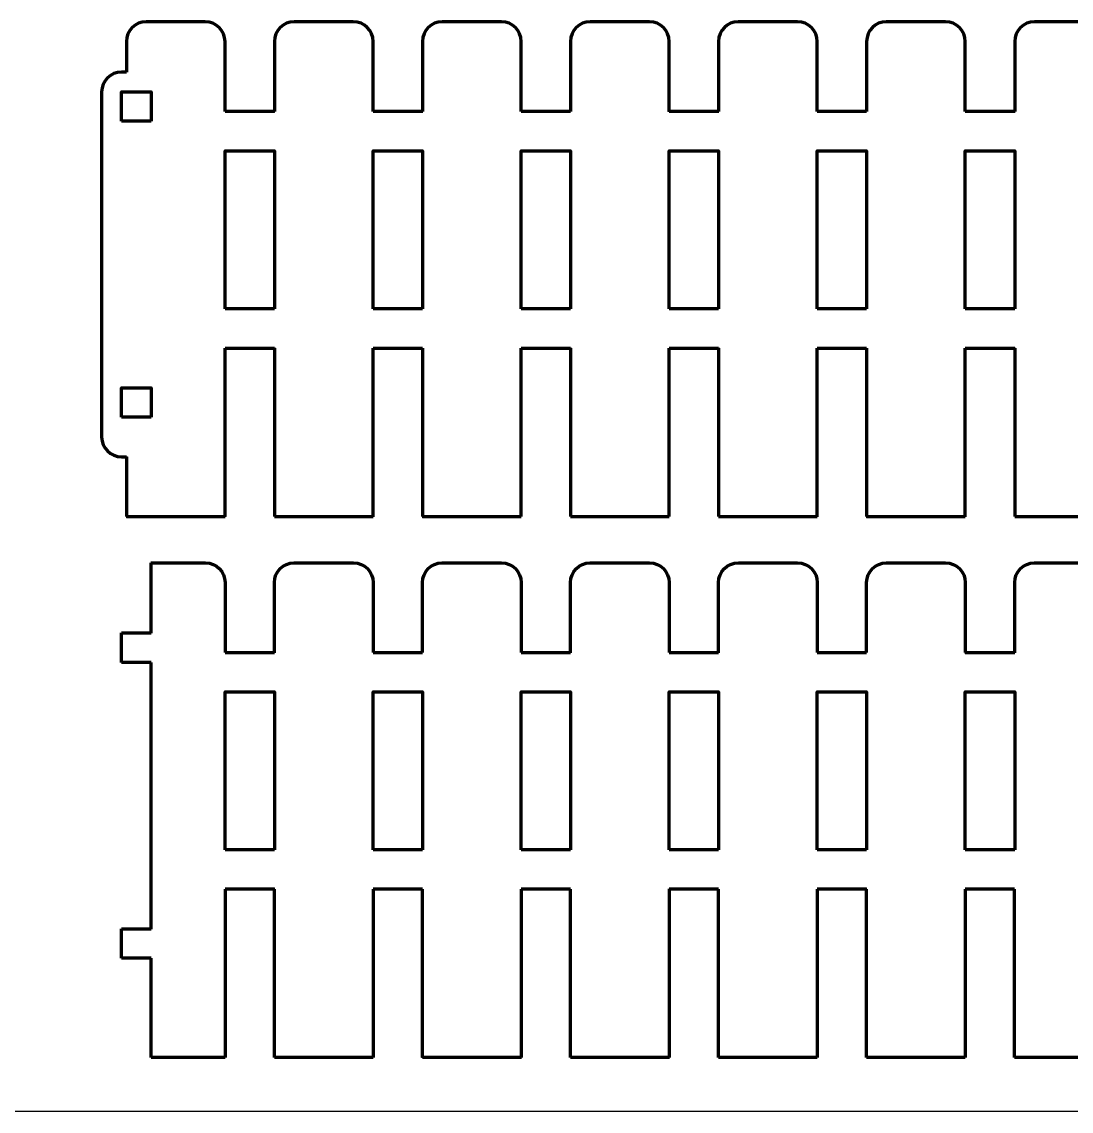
# Model space of a CAD drawing. Header units: centimetres. Extents: x 1569 to 2514, y -799 to -397.
# Drawn here: x 2292.4 to 2391.6, y -797.2 to -694.1 of the extents above; entities that cross this region are included whole.
import ezdxf

# ---------------------------------------------------------------- set-up
doc = ezdxf.new("R2010")
doc.units = ezdxf.units.CM
doc.header["$MEASUREMENT"] = 0
doc.layers.add('layer 1', color=7, linetype='Continuous')

msp = doc.modelspace()

# ---------------------------------------------------------------- linework, layer by layer
msp.add_line((2064.09, -797.2), (2514.09, -797.2))
at = {"layer": 'layer 1', "lineweight": 80}
for points, knots in [([(2309.75, -694.13), (2309.75, -694.13), (2309.75, -694.13), (2304.15, -694.13), (2304.15, -694.13), (2304.15, -694.13), (2303.12, -694.13), (2302.29, -694.97), (2302.29, -696)], [0.54362416, 0.54362416, 0.54362416, 0.54362416, 0.54362417, 0.55033557, 0.55033557, 0.55033557, 0.55033558, 0.55704698, 0.55704698, 0.55704698, 0.55704698]), ([(2311.62, -702.62), (2311.62, -702.62), (2311.62, -702.62), (2311.62, -696), (2311.62, -696), (2311.62, -696), (2311.62, -694.97), (2310.78, -694.13), (2309.75, -694.13)], [0.53020134, 0.53020134, 0.53020134, 0.53020134, 0.53020135, 0.53691275, 0.53691275, 0.53691275, 0.53691276, 0.54362416, 0.54362416, 0.54362416, 0.54362416]), ([(2323.75, -694.13), (2323.75, -694.13), (2323.75, -694.13), (2318.15, -694.13), (2318.15, -694.13), (2318.15, -694.13), (2317.12, -694.13), (2316.29, -694.97), (2316.29, -696)], [0.5033557, 0.5033557, 0.5033557, 0.5033557, 0.50335571, 0.51006711, 0.51006711, 0.51006711, 0.51006712, 0.51677852, 0.51677852, 0.51677852, 0.51677852]), ([(2325.62, -696), (2325.62, -696), (2325.62, -694.97), (2324.78, -694.13), (2323.75, -694.13)], [0.496644295, 0.496644295, 0.496644295, 0.496644295, 0.496644305, 0.503355705, 0.503355705, 0.503355705, 0.503355705]), ([(2337.75, -694.13), (2337.75, -694.13), (2337.75, -694.13), (2332.15, -694.13), (2332.15, -694.13), (2332.15, -694.13), (2331.12, -694.13), (2330.29, -694.97), (2330.29, -696)], [0.46308725, 0.46308725, 0.46308725, 0.46308725, 0.46308726, 0.46979866, 0.46979866, 0.46979866, 0.46979867, 0.47651007, 0.47651007, 0.47651007, 0.47651007]), ([(2339.62, -696), (2339.62, -696), (2339.62, -694.97), (2338.78, -694.13), (2337.75, -694.13)], [0.456375839, 0.456375839, 0.456375839, 0.456375839, 0.456375849, 0.463087248, 0.463087248, 0.463087248, 0.463087248]), ([(2346.15, -694.13), (2346.15, -694.13), (2345.12, -694.13), (2344.29, -694.97), (2344.29, -696)], [0.429530201, 0.429530201, 0.429530201, 0.429530201, 0.429530211, 0.436241611, 0.436241611, 0.436241611, 0.436241611]), ([(2351.75, -694.13), (2351.75, -694.13), (2351.75, -694.13), (2346.15, -694.13), (2346.15, -694.13)], [0.422818792, 0.422818792, 0.422818792, 0.422818792, 0.422818802, 0.429530201, 0.429530201, 0.429530201, 0.429530201]), ([(2353.62, -696), (2353.62, -696), (2353.62, -694.97), (2352.78, -694.13), (2351.75, -694.13)], [0.416107383, 0.416107383, 0.416107383, 0.416107383, 0.416107393, 0.422818792, 0.422818792, 0.422818792, 0.422818792]), ([(2360.15, -694.13), (2360.15, -694.13), (2359.12, -694.13), (2358.29, -694.97), (2358.29, -696)], [0.389261745, 0.389261745, 0.389261745, 0.389261745, 0.389261755, 0.395973154, 0.395973154, 0.395973154, 0.395973154]), ([(2365.75, -694.13), (2365.75, -694.13), (2365.75, -694.13), (2360.15, -694.13), (2360.15, -694.13)], [0.382550336, 0.382550336, 0.382550336, 0.382550336, 0.382550346, 0.389261745, 0.389261745, 0.389261745, 0.389261745]), ([(2367.62, -696), (2367.62, -696), (2367.62, -694.97), (2366.78, -694.13), (2365.75, -694.13)], [0.375838926, 0.375838926, 0.375838926, 0.375838926, 0.375838936, 0.382550336, 0.382550336, 0.382550336, 0.382550336]), ([(2374.15, -694.13), (2374.15, -694.13), (2373.12, -694.13), (2372.29, -694.97), (2372.29, -696)], [0.348993289, 0.348993289, 0.348993289, 0.348993289, 0.348993299, 0.355704698, 0.355704698, 0.355704698, 0.355704698]), ([(2379.75, -694.13), (2379.75, -694.13), (2379.75, -694.13), (2374.15, -694.13), (2374.15, -694.13)], [0.342281879, 0.342281879, 0.342281879, 0.342281879, 0.342281889, 0.348993289, 0.348993289, 0.348993289, 0.348993289]), ([(2381.62, -696), (2381.62, -696), (2381.62, -694.97), (2380.78, -694.13), (2379.75, -694.13)], [0.33557047, 0.33557047, 0.33557047, 0.33557047, 0.33557048, 0.342281879, 0.342281879, 0.342281879, 0.342281879]), ([(2388.15, -694.13), (2388.15, -694.13), (2387.12, -694.13), (2386.29, -694.97), (2386.29, -696)], [0.308724832, 0.308724832, 0.308724832, 0.308724832, 0.308724842, 0.315436242, 0.315436242, 0.315436242, 0.315436242]), ([(2393.75, -694.13), (2393.75, -694.13), (2393.75, -694.13), (2388.15, -694.13), (2388.15, -694.13)], [0.302013423, 0.302013423, 0.302013423, 0.302013423, 0.302013433, 0.308724832, 0.308724832, 0.308724832, 0.308724832]), ([(2302.29, -696), (2302.29, -696), (2302.29, -696), (2302.29, -698.89), (2302.29, -698.89)], [0.55704698, 0.55704698, 0.55704698, 0.55704698, 0.55704699, 0.563758389, 0.563758389, 0.563758389, 0.563758389]), ([(2316.29, -696), (2316.29, -696), (2316.29, -696), (2316.29, -702.62), (2316.29, -702.62)], [0.516778523, 0.516778523, 0.516778523, 0.516778523, 0.516778533, 0.523489933, 0.523489933, 0.523489933, 0.523489933]), ([(2325.62, -702.62), (2325.62, -702.62), (2325.62, -702.62), (2325.62, -696), (2325.62, -696)], [0.489932886, 0.489932886, 0.489932886, 0.489932886, 0.489932896, 0.496644295, 0.496644295, 0.496644295, 0.496644295]), ([(2330.29, -696), (2330.29, -696), (2330.29, -696), (2330.29, -702.62), (2330.29, -702.62)], [0.476510067, 0.476510067, 0.476510067, 0.476510067, 0.476510077, 0.483221477, 0.483221477, 0.483221477, 0.483221477]), ([(2339.62, -702.62), (2339.62, -702.62), (2339.62, -702.62), (2339.62, -696), (2339.62, -696)], [0.44966443, 0.44966443, 0.44966443, 0.44966443, 0.44966444, 0.456375839, 0.456375839, 0.456375839, 0.456375839]), ([(2344.29, -696), (2344.29, -696), (2344.29, -696), (2344.29, -702.62), (2344.29, -702.62)], [0.436241611, 0.436241611, 0.436241611, 0.436241611, 0.436241621, 0.44295302, 0.44295302, 0.44295302, 0.44295302]), ([(2353.62, -702.62), (2353.62, -702.62), (2353.62, -702.62), (2353.62, -696), (2353.62, -696)], [0.409395973, 0.409395973, 0.409395973, 0.409395973, 0.409395983, 0.416107383, 0.416107383, 0.416107383, 0.416107383]), ([(2358.29, -696), (2358.29, -696), (2358.29, -696), (2358.29, -702.62), (2358.29, -702.62)], [0.395973154, 0.395973154, 0.395973154, 0.395973154, 0.395973164, 0.402684564, 0.402684564, 0.402684564, 0.402684564]), ([(2367.62, -702.62), (2367.62, -702.62), (2367.62, -702.62), (2367.62, -696), (2367.62, -696)], [0.369127517, 0.369127517, 0.369127517, 0.369127517, 0.369127527, 0.375838926, 0.375838926, 0.375838926, 0.375838926]), ([(2372.29, -696), (2372.29, -696), (2372.29, -696), (2372.29, -702.62), (2372.29, -702.62)], [0.355704698, 0.355704698, 0.355704698, 0.355704698, 0.355704708, 0.362416107, 0.362416107, 0.362416107, 0.362416107]), ([(2381.62, -702.62), (2381.62, -702.62), (2381.62, -702.62), (2381.62, -696), (2381.62, -696)], [0.32885906, 0.32885906, 0.32885906, 0.32885906, 0.32885907, 0.33557047, 0.33557047, 0.33557047, 0.33557047]), ([(2386.29, -696), (2386.29, -696), (2386.29, -696), (2386.29, -702.62), (2386.29, -702.62)], [0.315436242, 0.315436242, 0.315436242, 0.315436242, 0.315436252, 0.322147651, 0.322147651, 0.322147651, 0.322147651]), ([(2302.29, -698.89), (2302.29, -698.89), (2302.29, -698.89), (2301.82, -698.89), (2301.82, -698.89), (2301.82, -698.89), (2300.79, -698.89), (2299.95, -699.72), (2299.95, -700.75)], [0.56375839, 0.56375839, 0.56375839, 0.56375839, 0.5637584, 0.5704698, 0.5704698, 0.5704698, 0.57046981, 0.57718121, 0.57718121, 0.57718121, 0.57718121]), ([(2299.95, -700.75), (2299.95, -700.75), (2299.95, -700.75), (2299.95, -733.42), (2299.95, -733.42), (2299.95, -733.42), (2299.95, -734.45), (2300.79, -735.29), (2301.82, -735.29)], [0.57718121, 0.57718121, 0.57718121, 0.57718121, 0.57718122, 0.58389262, 0.58389262, 0.58389262, 0.58389263, 0.59060403, 0.59060403, 0.59060403, 0.59060403]), ([(2301.82, -703.55), (2301.82, -703.55), (2301.82, -703.55), (2301.82, -700.75), (2301.82, -700.75)], [0.2, 0.2, 0.2, 0.2, 0.2, 0.4, 0.4, 0.4, 0.4]), ([(2301.82, -700.75), (2301.82, -700.75), (2301.82, -700.75), (2304.62, -700.75), (2304.62, -700.75)], [0.4, 0.4, 0.4, 0.4, 0.4, 0.6, 0.6, 0.6, 0.6]), ([(2304.62, -700.75), (2304.62, -700.75), (2304.62, -700.75), (2304.62, -703.55), (2304.62, -703.55)], [0.6, 0.6, 0.6, 0.6, 0.6, 1, 1, 1, 1]), ([(2316.29, -702.62), (2316.29, -702.62), (2316.29, -702.62), (2311.62, -702.62), (2311.62, -702.62)], [0.523489933, 0.523489933, 0.523489933, 0.523489933, 0.523489943, 0.530201342, 0.530201342, 0.530201342, 0.530201342]), ([(2330.29, -702.62), (2330.29, -702.62), (2330.29, -702.62), (2325.62, -702.62), (2325.62, -702.62)], [0.483221477, 0.483221477, 0.483221477, 0.483221477, 0.483221487, 0.489932886, 0.489932886, 0.489932886, 0.489932886]), ([(2344.29, -702.62), (2344.29, -702.62), (2344.29, -702.62), (2339.62, -702.62), (2339.62, -702.62)], [0.44295302, 0.44295302, 0.44295302, 0.44295302, 0.44295303, 0.44966443, 0.44966443, 0.44966443, 0.44966443]), ([(2358.29, -702.62), (2358.29, -702.62), (2358.29, -702.62), (2353.62, -702.62), (2353.62, -702.62)], [0.402684564, 0.402684564, 0.402684564, 0.402684564, 0.402684574, 0.409395973, 0.409395973, 0.409395973, 0.409395973]), ([(2372.29, -702.62), (2372.29, -702.62), (2372.29, -702.62), (2367.62, -702.62), (2367.62, -702.62)], [0.362416107, 0.362416107, 0.362416107, 0.362416107, 0.362416117, 0.369127517, 0.369127517, 0.369127517, 0.369127517]), ([(2386.29, -702.62), (2386.29, -702.62), (2386.29, -702.62), (2381.62, -702.62), (2381.62, -702.62)], [0.322147651, 0.322147651, 0.322147651, 0.322147651, 0.322147661, 0.32885906, 0.32885906, 0.32885906, 0.32885906]), ([(2311.62, -721.29), (2311.62, -721.29), (2311.62, -721.29), (2311.62, -706.35), (2311.62, -706.35)], [0.2, 0.2, 0.2, 0.2, 0.2, 0.4, 0.4, 0.4, 0.4]), ([(2311.62, -706.35), (2311.62, -706.35), (2311.62, -706.35), (2316.29, -706.35), (2316.29, -706.35)], [0.4, 0.4, 0.4, 0.4, 0.4, 0.6, 0.6, 0.6, 0.6]), ([(2316.29, -706.35), (2316.29, -706.35), (2316.29, -706.35), (2316.29, -721.29), (2316.29, -721.29)], [0.6, 0.6, 0.6, 0.6, 0.6, 1, 1, 1, 1]), ([(2325.62, -721.29), (2325.62, -721.29), (2325.62, -721.29), (2325.62, -706.35), (2325.62, -706.35)], [0.2, 0.2, 0.2, 0.2, 0.2, 0.4, 0.4, 0.4, 0.4]), ([(2325.62, -706.35), (2325.62, -706.35), (2325.62, -706.35), (2330.29, -706.35), (2330.29, -706.35)], [0.4, 0.4, 0.4, 0.4, 0.4, 0.6, 0.6, 0.6, 0.6]), ([(2330.29, -706.35), (2330.29, -706.35), (2330.29, -706.35), (2330.29, -721.29), (2330.29, -721.29)], [0.6, 0.6, 0.6, 0.6, 0.6, 1, 1, 1, 1]), ([(2339.62, -721.29), (2339.62, -721.29), (2339.62, -721.29), (2339.62, -706.35), (2339.62, -706.35)], [0.2, 0.2, 0.2, 0.2, 0.2, 0.4, 0.4, 0.4, 0.4]), ([(2339.62, -706.35), (2339.62, -706.35), (2339.62, -706.35), (2344.29, -706.35), (2344.29, -706.35)], [0.4, 0.4, 0.4, 0.4, 0.4, 0.6, 0.6, 0.6, 0.6]), ([(2344.29, -706.35), (2344.29, -706.35), (2344.29, -706.35), (2344.29, -721.29), (2344.29, -721.29)], [0.6, 0.6, 0.6, 0.6, 0.6, 1, 1, 1, 1]), ([(2353.62, -721.29), (2353.62, -721.29), (2353.62, -721.29), (2353.62, -706.35), (2353.62, -706.35)], [0.1666667, 0.1666667, 0.1666667, 0.1666667, 0.1666667, 0.3333333, 0.3333333, 0.3333333, 0.3333333]), ([(2353.62, -706.35), (2353.62, -706.35), (2353.62, -706.35), (2358.29, -706.35), (2358.29, -706.35)], [0.3333333, 0.3333333, 0.3333333, 0.3333333, 0.3333333, 0.5, 0.5, 0.5, 0.5]), ([(2358.29, -706.35), (2358.29, -706.35), (2358.29, -706.35), (2358.29, -721.29), (2358.29, -721.29)], [0.5, 0.5, 0.5, 0.5, 0.5, 0.6666667, 0.6666667, 0.6666667, 0.6666667]), ([(2367.62, -721.29), (2367.62, -721.29), (2367.62, -721.29), (2367.62, -706.35), (2367.62, -706.35)], [0.2, 0.2, 0.2, 0.2, 0.2, 0.4, 0.4, 0.4, 0.4]), ([(2367.62, -706.35), (2367.62, -706.35), (2367.62, -706.35), (2372.29, -706.35), (2372.29, -706.35)], [0.4, 0.4, 0.4, 0.4, 0.4, 0.6, 0.6, 0.6, 0.6]), ([(2372.29, -706.35), (2372.29, -706.35), (2372.29, -706.35), (2372.29, -721.29), (2372.29, -721.29)], [0.6, 0.6, 0.6, 0.6, 0.6, 1, 1, 1, 1]), ([(2381.62, -721.29), (2381.62, -721.29), (2381.62, -721.29), (2381.62, -706.35), (2381.62, -706.35)], [0.2, 0.2, 0.2, 0.2, 0.2, 0.4, 0.4, 0.4, 0.4]), ([(2381.62, -706.35), (2381.62, -706.35), (2381.62, -706.35), (2386.29, -706.35), (2386.29, -706.35)], [0.4, 0.4, 0.4, 0.4, 0.4, 0.6, 0.6, 0.6, 0.6]), ([(2386.29, -706.35), (2386.29, -706.35), (2386.29, -706.35), (2386.29, -721.29), (2386.29, -721.29)], [0.6, 0.6, 0.6, 0.6, 0.6, 1, 1, 1, 1]), ([(2358.29, -721.29), (2358.29, -721.29), (2358.29, -721.29), (2358.29, -721.29), (2358.29, -721.29)], [0.6666667, 0.6666667, 0.6666667, 0.6666667, 0.6666667, 1, 1, 1, 1]), ([(2311.62, -740.93), (2311.62, -740.93), (2311.62, -740.93), (2311.62, -725.02), (2311.62, -725.02)], [0.610738255, 0.610738255, 0.610738255, 0.610738255, 0.610738265, 0.617449664, 0.617449664, 0.617449664, 0.617449664]), ([(2311.62, -725.02), (2311.62, -725.02), (2311.62, -725.02), (2316.29, -725.02), (2316.29, -725.02)], [0.617449664, 0.617449664, 0.617449664, 0.617449664, 0.617449674, 0.624161074, 0.624161074, 0.624161074, 0.624161074]), ([(2316.29, -725.02), (2316.29, -725.02), (2316.29, -725.02), (2316.29, -740.93), (2316.29, -740.93)], [0.624161074, 0.624161074, 0.624161074, 0.624161074, 0.624161084, 0.630872483, 0.630872483, 0.630872483, 0.630872483]), ([(2325.62, -740.93), (2325.62, -740.93), (2325.62, -740.93), (2325.62, -725.02), (2325.62, -725.02)], [0.637583893, 0.637583893, 0.637583893, 0.637583893, 0.637583903, 0.644295302, 0.644295302, 0.644295302, 0.644295302]), ([(2325.62, -725.02), (2325.62, -725.02), (2325.62, -725.02), (2330.29, -725.02), (2330.29, -725.02)], [0.644295302, 0.644295302, 0.644295302, 0.644295302, 0.644295312, 0.651006711, 0.651006711, 0.651006711, 0.651006711]), ([(2330.29, -725.02), (2330.29, -725.02), (2330.29, -725.02), (2330.29, -740.93), (2330.29, -740.93)], [0.651006711, 0.651006711, 0.651006711, 0.651006711, 0.651006721, 0.657718121, 0.657718121, 0.657718121, 0.657718121]), ([(2339.62, -740.93), (2339.62, -740.93), (2339.62, -740.93), (2339.62, -725.02), (2339.62, -725.02)], [0.66442953, 0.66442953, 0.66442953, 0.66442953, 0.66442954, 0.67114094, 0.67114094, 0.67114094, 0.67114094]), ([(2339.62, -725.02), (2339.62, -725.02), (2339.62, -725.02), (2344.29, -725.02), (2344.29, -725.02)], [0.67114094, 0.67114094, 0.67114094, 0.67114094, 0.67114095, 0.677852349, 0.677852349, 0.677852349, 0.677852349]), ([(2344.29, -725.02), (2344.29, -725.02), (2344.29, -725.02), (2344.29, -740.93), (2344.29, -740.93)], [0.677852349, 0.677852349, 0.677852349, 0.677852349, 0.677852359, 0.684563758, 0.684563758, 0.684563758, 0.684563758]), ([(2353.62, -740.93), (2353.62, -740.93), (2353.62, -740.93), (2353.62, -725.02), (2353.62, -725.02)], [0.691275168, 0.691275168, 0.691275168, 0.691275168, 0.691275178, 0.697986577, 0.697986577, 0.697986577, 0.697986577]), ([(2353.62, -725.02), (2353.62, -725.02), (2353.62, -725.02), (2358.29, -725.02), (2358.29, -725.02)], [0.697986577, 0.697986577, 0.697986577, 0.697986577, 0.697986587, 0.704697987, 0.704697987, 0.704697987, 0.704697987]), ([(2358.29, -725.02), (2358.29, -725.02), (2358.29, -725.02), (2358.29, -740.93), (2358.29, -740.93)], [0.704697987, 0.704697987, 0.704697987, 0.704697987, 0.704697997, 0.711409396, 0.711409396, 0.711409396, 0.711409396]), ([(2367.62, -740.93), (2367.62, -740.93), (2367.62, -740.93), (2367.62, -725.02), (2367.62, -725.02)], [0.718120805, 0.718120805, 0.718120805, 0.718120805, 0.718120815, 0.724832215, 0.724832215, 0.724832215, 0.724832215]), ([(2367.62, -725.02), (2367.62, -725.02), (2367.62, -725.02), (2372.29, -725.02), (2372.29, -725.02)], [0.724832215, 0.724832215, 0.724832215, 0.724832215, 0.724832225, 0.731543624, 0.731543624, 0.731543624, 0.731543624]), ([(2372.29, -725.02), (2372.29, -725.02), (2372.29, -725.02), (2372.29, -740.93), (2372.29, -740.93)], [0.731543624, 0.731543624, 0.731543624, 0.731543624, 0.731543634, 0.738255034, 0.738255034, 0.738255034, 0.738255034]), ([(2381.62, -740.93), (2381.62, -740.93), (2381.62, -740.93), (2381.62, -725.02), (2381.62, -725.02)], [0.744966443, 0.744966443, 0.744966443, 0.744966443, 0.744966453, 0.751677852, 0.751677852, 0.751677852, 0.751677852]), ([(2381.62, -725.02), (2381.62, -725.02), (2381.62, -725.02), (2386.29, -725.02), (2386.29, -725.02)], [0.751677852, 0.751677852, 0.751677852, 0.751677852, 0.751677862, 0.758389262, 0.758389262, 0.758389262, 0.758389262]), ([(2386.29, -725.02), (2386.29, -725.02), (2386.29, -725.02), (2386.29, -740.93), (2386.29, -740.93)], [0.758389262, 0.758389262, 0.758389262, 0.758389262, 0.758389272, 0.765100671, 0.765100671, 0.765100671, 0.765100671]), ([(2301.82, -731.55), (2301.82, -731.55), (2301.82, -731.55), (2301.82, -728.75), (2301.82, -728.75)], [0.2, 0.2, 0.2, 0.2, 0.2, 0.4, 0.4, 0.4, 0.4]), ([(2301.82, -728.75), (2301.82, -728.75), (2301.82, -728.75), (2304.62, -728.75), (2304.62, -728.75)], [0.4, 0.4, 0.4, 0.4, 0.4, 0.6, 0.6, 0.6, 0.6]), ([(2304.62, -728.75), (2304.62, -728.75), (2304.62, -728.75), (2304.62, -731.55), (2304.62, -731.55)], [0.6, 0.6, 0.6, 0.6, 0.6, 1, 1, 1, 1]), ([(2301.82, -735.29), (2301.82, -735.29), (2301.82, -735.29), (2302.29, -735.29), (2302.29, -735.29)], [0.590604027, 0.590604027, 0.590604027, 0.590604027, 0.590604037, 0.597315436, 0.597315436, 0.597315436, 0.597315436]), ([(2302.29, -735.29), (2302.29, -735.29), (2302.29, -735.29), (2302.29, -740.93), (2302.29, -740.93)], [0.597315436, 0.597315436, 0.597315436, 0.597315436, 0.597315446, 0.604026846, 0.604026846, 0.604026846, 0.604026846]), ([(2302.29, -740.93), (2302.29, -740.93), (2302.29, -740.93), (2311.62, -740.93), (2311.62, -740.93)], [0.604026846, 0.604026846, 0.604026846, 0.604026846, 0.604026856, 0.610738255, 0.610738255, 0.610738255, 0.610738255]), ([(2316.29, -740.93), (2316.29, -740.93), (2316.29, -740.93), (2325.62, -740.93), (2325.62, -740.93)], [0.630872483, 0.630872483, 0.630872483, 0.630872483, 0.630872493, 0.637583893, 0.637583893, 0.637583893, 0.637583893]), ([(2330.29, -740.93), (2330.29, -740.93), (2330.29, -740.93), (2339.62, -740.93), (2339.62, -740.93)], [0.657718121, 0.657718121, 0.657718121, 0.657718121, 0.657718131, 0.66442953, 0.66442953, 0.66442953, 0.66442953]), ([(2344.29, -740.93), (2344.29, -740.93), (2344.29, -740.93), (2353.62, -740.93), (2353.62, -740.93)], [0.684563758, 0.684563758, 0.684563758, 0.684563758, 0.684563768, 0.691275168, 0.691275168, 0.691275168, 0.691275168]), ([(2358.29, -740.93), (2358.29, -740.93), (2358.29, -740.93), (2367.62, -740.93), (2367.62, -740.93)], [0.711409396, 0.711409396, 0.711409396, 0.711409396, 0.711409406, 0.718120805, 0.718120805, 0.718120805, 0.718120805]), ([(2372.29, -740.93), (2372.29, -740.93), (2372.29, -740.93), (2381.62, -740.93), (2381.62, -740.93)], [0.738255034, 0.738255034, 0.738255034, 0.738255034, 0.738255044, 0.744966443, 0.744966443, 0.744966443, 0.744966443]), ([(2386.29, -740.93), (2386.29, -740.93), (2386.29, -740.93), (2395.62, -740.93), (2395.62, -740.93)], [0.765100671, 0.765100671, 0.765100671, 0.765100671, 0.765100681, 0.771812081, 0.771812081, 0.771812081, 0.771812081]), ([(2304.62, -751.94), (2304.62, -751.94), (2304.62, -751.94), (2304.62, -745.32), (2304.62, -745.32)], [0.046357616, 0.046357616, 0.046357616, 0.046357616, 0.046357626, 0.052980132, 0.052980132, 0.052980132, 0.052980132]), ([(2304.62, -745.32), (2304.62, -745.32), (2304.62, -745.32), (2309.76, -745.32), (2309.76, -745.32)], [0.052980132, 0.052980132, 0.052980132, 0.052980132, 0.052980142, 0.059602649, 0.059602649, 0.059602649, 0.059602649]), ([(2309.76, -745.32), (2309.76, -745.32), (2310.79, -745.32), (2311.62, -746.16), (2311.62, -747.19)], [0.059602649, 0.059602649, 0.059602649, 0.059602649, 0.059602659, 0.066225166, 0.066225166, 0.066225166, 0.066225166]), ([(2316.29, -747.19), (2316.29, -747.19), (2316.29, -746.16), (2317.12, -745.32), (2318.16, -745.32)], [0.086092715, 0.086092715, 0.086092715, 0.086092715, 0.086092725, 0.092715232, 0.092715232, 0.092715232, 0.092715232]), ([(2318.16, -745.32), (2318.16, -745.32), (2318.16, -745.32), (2323.76, -745.32), (2323.76, -745.32)], [0.092715232, 0.092715232, 0.092715232, 0.092715232, 0.092715242, 0.099337748, 0.099337748, 0.099337748, 0.099337748]), ([(2323.76, -745.32), (2323.76, -745.32), (2324.79, -745.32), (2325.62, -746.16), (2325.62, -747.19)], [0.099337748, 0.099337748, 0.099337748, 0.099337748, 0.099337758, 0.105960265, 0.105960265, 0.105960265, 0.105960265]), ([(2330.29, -747.19), (2330.29, -747.19), (2330.29, -746.16), (2331.12, -745.32), (2332.16, -745.32)], [0.125827815, 0.125827815, 0.125827815, 0.125827815, 0.125827825, 0.132450331, 0.132450331, 0.132450331, 0.132450331]), ([(2332.16, -745.32), (2332.16, -745.32), (2332.16, -745.32), (2337.76, -745.32), (2337.76, -745.32)], [0.132450331, 0.132450331, 0.132450331, 0.132450331, 0.132450341, 0.139072848, 0.139072848, 0.139072848, 0.139072848]), ([(2337.76, -745.32), (2337.76, -745.32), (2338.79, -745.32), (2339.62, -746.16), (2339.62, -747.19)], [0.139072848, 0.139072848, 0.139072848, 0.139072848, 0.139072858, 0.145695364, 0.145695364, 0.145695364, 0.145695364]), ([(2344.29, -747.19), (2344.29, -747.19), (2344.29, -746.16), (2345.13, -745.32), (2346.16, -745.32)], [0.165562914, 0.165562914, 0.165562914, 0.165562914, 0.165562924, 0.17218543, 0.17218543, 0.17218543, 0.17218543]), ([(2346.16, -745.32), (2346.16, -745.32), (2346.16, -745.32), (2351.76, -745.32), (2351.76, -745.32)], [0.17218543, 0.17218543, 0.17218543, 0.17218543, 0.17218544, 0.178807947, 0.178807947, 0.178807947, 0.178807947]), ([(2351.76, -745.32), (2351.76, -745.32), (2352.79, -745.32), (2353.62, -746.16), (2353.62, -747.19)], [0.178807947, 0.178807947, 0.178807947, 0.178807947, 0.178807957, 0.185430464, 0.185430464, 0.185430464, 0.185430464]), ([(2358.29, -747.19), (2358.29, -747.19), (2358.29, -746.16), (2359.12, -745.32), (2360.16, -745.32)], [0.205298013, 0.205298013, 0.205298013, 0.205298013, 0.205298023, 0.21192053, 0.21192053, 0.21192053, 0.21192053]), ([(2360.16, -745.32), (2360.16, -745.32), (2360.16, -745.32), (2365.76, -745.32), (2365.76, -745.32)], [0.21192053, 0.21192053, 0.21192053, 0.21192053, 0.21192054, 0.218543046, 0.218543046, 0.218543046, 0.218543046]), ([(2365.76, -745.32), (2365.76, -745.32), (2366.79, -745.32), (2367.62, -746.16), (2367.62, -747.19)], [0.218543046, 0.218543046, 0.218543046, 0.218543046, 0.218543056, 0.225165563, 0.225165563, 0.225165563, 0.225165563]), ([(2372.29, -753.81), (2372.29, -753.81), (2372.29, -753.81), (2372.29, -747.19), (2372.29, -747.19), (2372.29, -747.19), (2372.29, -746.16), (2373.13, -745.32), (2374.16, -745.32)], [0.2384106, 0.2384106, 0.2384106, 0.2384106, 0.23841061, 0.24503311, 0.24503311, 0.24503311, 0.24503312, 0.25165563, 0.25165563, 0.25165563, 0.25165563]), ([(2374.16, -745.32), (2374.16, -745.32), (2374.16, -745.32), (2379.76, -745.32), (2379.76, -745.32)], [0.251655629, 0.251655629, 0.251655629, 0.251655629, 0.251655639, 0.258278146, 0.258278146, 0.258278146, 0.258278146]), ([(2379.76, -745.32), (2379.76, -745.32), (2380.79, -745.32), (2381.62, -746.16), (2381.62, -747.19)], [0.258278146, 0.258278146, 0.258278146, 0.258278146, 0.258278156, 0.264900662, 0.264900662, 0.264900662, 0.264900662]), ([(2386.29, -747.19), (2386.29, -747.19), (2386.29, -746.16), (2387.13, -745.32), (2388.16, -745.32)], [0.284768212, 0.284768212, 0.284768212, 0.284768212, 0.284768222, 0.291390728, 0.291390728, 0.291390728, 0.291390728]), ([(2388.16, -745.32), (2388.16, -745.32), (2388.16, -745.32), (2393.76, -745.32), (2393.76, -745.32)], [0.291390728, 0.291390728, 0.291390728, 0.291390728, 0.291390738, 0.298013245, 0.298013245, 0.298013245, 0.298013245]), ([(2311.62, -747.19), (2311.62, -747.19), (2311.62, -747.19), (2311.62, -753.81), (2311.62, -753.81)], [0.066225166, 0.066225166, 0.066225166, 0.066225166, 0.066225176, 0.072847682, 0.072847682, 0.072847682, 0.072847682]), ([(2316.29, -753.81), (2316.29, -753.81), (2316.29, -753.81), (2316.29, -747.19), (2316.29, -747.19)], [0.079470199, 0.079470199, 0.079470199, 0.079470199, 0.079470209, 0.086092715, 0.086092715, 0.086092715, 0.086092715]), ([(2325.62, -747.19), (2325.62, -747.19), (2325.62, -747.19), (2325.62, -753.81), (2325.62, -753.81)], [0.105960265, 0.105960265, 0.105960265, 0.105960265, 0.105960275, 0.112582781, 0.112582781, 0.112582781, 0.112582781]), ([(2330.29, -753.81), (2330.29, -753.81), (2330.29, -753.81), (2330.29, -747.19), (2330.29, -747.19)], [0.119205298, 0.119205298, 0.119205298, 0.119205298, 0.119205308, 0.125827815, 0.125827815, 0.125827815, 0.125827815]), ([(2339.62, -747.19), (2339.62, -747.19), (2339.62, -747.19), (2339.62, -753.81), (2339.62, -753.81)], [0.145695364, 0.145695364, 0.145695364, 0.145695364, 0.145695374, 0.152317881, 0.152317881, 0.152317881, 0.152317881]), ([(2344.29, -753.81), (2344.29, -753.81), (2344.29, -753.81), (2344.29, -747.19), (2344.29, -747.19)], [0.158940397, 0.158940397, 0.158940397, 0.158940397, 0.158940407, 0.165562914, 0.165562914, 0.165562914, 0.165562914]), ([(2353.62, -747.19), (2353.62, -747.19), (2353.62, -747.19), (2353.62, -753.81), (2353.62, -753.81)], [0.185430464, 0.185430464, 0.185430464, 0.185430464, 0.185430474, 0.19205298, 0.19205298, 0.19205298, 0.19205298]), ([(2358.29, -753.81), (2358.29, -753.81), (2358.29, -753.81), (2358.29, -747.19), (2358.29, -747.19)], [0.198675497, 0.198675497, 0.198675497, 0.198675497, 0.198675507, 0.205298013, 0.205298013, 0.205298013, 0.205298013]), ([(2367.62, -747.19), (2367.62, -747.19), (2367.62, -747.19), (2367.62, -753.81), (2367.62, -753.81)], [0.225165563, 0.225165563, 0.225165563, 0.225165563, 0.225165573, 0.231788079, 0.231788079, 0.231788079, 0.231788079]), ([(2381.62, -747.19), (2381.62, -747.19), (2381.62, -747.19), (2381.62, -753.81), (2381.62, -753.81)], [0.264900662, 0.264900662, 0.264900662, 0.264900662, 0.264900672, 0.271523179, 0.271523179, 0.271523179, 0.271523179]), ([(2386.29, -753.81), (2386.29, -753.81), (2386.29, -753.81), (2386.29, -747.19), (2386.29, -747.19)], [0.278145695, 0.278145695, 0.278145695, 0.278145695, 0.278145705, 0.284768212, 0.284768212, 0.284768212, 0.284768212]), ([(2301.82, -754.74), (2301.82, -754.74), (2301.82, -754.74), (2301.82, -751.94), (2301.82, -751.94)], [0.033112583, 0.033112583, 0.033112583, 0.033112583, 0.033112593, 0.039735099, 0.039735099, 0.039735099, 0.039735099]), ([(2301.82, -751.94), (2301.82, -751.94), (2301.82, -751.94), (2304.62, -751.94), (2304.62, -751.94)], [0.039735099, 0.039735099, 0.039735099, 0.039735099, 0.039735109, 0.046357616, 0.046357616, 0.046357616, 0.046357616]), ([(2311.62, -753.81), (2311.62, -753.81), (2311.62, -753.81), (2316.29, -753.81), (2316.29, -753.81)], [0.072847682, 0.072847682, 0.072847682, 0.072847682, 0.072847692, 0.079470199, 0.079470199, 0.079470199, 0.079470199]), ([(2325.62, -753.81), (2325.62, -753.81), (2325.62, -753.81), (2330.29, -753.81), (2330.29, -753.81)], [0.112582781, 0.112582781, 0.112582781, 0.112582781, 0.112582791, 0.119205298, 0.119205298, 0.119205298, 0.119205298]), ([(2339.62, -753.81), (2339.62, -753.81), (2339.62, -753.81), (2344.29, -753.81), (2344.29, -753.81)], [0.152317881, 0.152317881, 0.152317881, 0.152317881, 0.152317891, 0.158940397, 0.158940397, 0.158940397, 0.158940397]), ([(2353.62, -753.81), (2353.62, -753.81), (2353.62, -753.81), (2358.29, -753.81), (2358.29, -753.81)], [0.19205298, 0.19205298, 0.19205298, 0.19205298, 0.19205299, 0.198675497, 0.198675497, 0.198675497, 0.198675497]), ([(2367.62, -753.81), (2367.62, -753.81), (2367.62, -753.81), (2372.29, -753.81), (2372.29, -753.81)], [0.231788079, 0.231788079, 0.231788079, 0.231788079, 0.231788089, 0.238410596, 0.238410596, 0.238410596, 0.238410596]), ([(2381.62, -753.81), (2381.62, -753.81), (2381.62, -753.81), (2386.29, -753.81), (2386.29, -753.81)], [0.271523179, 0.271523179, 0.271523179, 0.271523179, 0.271523189, 0.278145695, 0.278145695, 0.278145695, 0.278145695]), ([(2304.62, -754.74), (2304.62, -754.74), (2304.62, -754.74), (2301.82, -754.74), (2301.82, -754.74)], [0.026490066, 0.026490066, 0.026490066, 0.026490066, 0.026490076, 0.033112583, 0.033112583, 0.033112583, 0.033112583]), ([(2304.62, -779.94), (2304.62, -779.94), (2304.62, -779.94), (2304.62, -754.74), (2304.62, -754.74)], [0.01986755, 0.01986755, 0.01986755, 0.01986755, 0.01986756, 0.026490066, 0.026490066, 0.026490066, 0.026490066]), ([(2311.62, -772.47), (2311.62, -772.47), (2311.62, -772.47), (2311.62, -757.54), (2311.62, -757.54)], [0.2, 0.2, 0.2, 0.2, 0.2, 0.4, 0.4, 0.4, 0.4]), ([(2311.62, -757.54), (2311.62, -757.54), (2311.62, -757.54), (2316.29, -757.54), (2316.29, -757.54)], [0.4, 0.4, 0.4, 0.4, 0.4, 0.6, 0.6, 0.6, 0.6]), ([(2316.29, -757.54), (2316.29, -757.54), (2316.29, -757.54), (2316.29, -772.47), (2316.29, -772.47)], [0.6, 0.6, 0.6, 0.6, 0.6, 1, 1, 1, 1]), ([(2325.62, -772.47), (2325.62, -772.47), (2325.62, -772.47), (2325.62, -757.54), (2325.62, -757.54)], [0.2, 0.2, 0.2, 0.2, 0.2, 0.4, 0.4, 0.4, 0.4]), ([(2325.62, -757.54), (2325.62, -757.54), (2325.62, -757.54), (2330.29, -757.54), (2330.29, -757.54)], [0.4, 0.4, 0.4, 0.4, 0.4, 0.6, 0.6, 0.6, 0.6]), ([(2330.29, -757.54), (2330.29, -757.54), (2330.29, -757.54), (2330.29, -772.47), (2330.29, -772.47)], [0.6, 0.6, 0.6, 0.6, 0.6, 1, 1, 1, 1]), ([(2339.62, -772.47), (2339.62, -772.47), (2339.62, -772.47), (2339.62, -757.54), (2339.62, -757.54)], [0.2, 0.2, 0.2, 0.2, 0.2, 0.4, 0.4, 0.4, 0.4]), ([(2339.62, -757.54), (2339.62, -757.54), (2339.62, -757.54), (2344.29, -757.54), (2344.29, -757.54)], [0.4, 0.4, 0.4, 0.4, 0.4, 0.6, 0.6, 0.6, 0.6]), ([(2344.29, -757.54), (2344.29, -757.54), (2344.29, -757.54), (2344.29, -772.47), (2344.29, -772.47)], [0.6, 0.6, 0.6, 0.6, 0.6, 1, 1, 1, 1]), ([(2353.62, -772.47), (2353.62, -772.47), (2353.62, -772.47), (2353.62, -757.54), (2353.62, -757.54)], [0.2, 0.2, 0.2, 0.2, 0.2, 0.4, 0.4, 0.4, 0.4]), ([(2353.62, -757.54), (2353.62, -757.54), (2353.62, -757.54), (2358.29, -757.54), (2358.29, -757.54)], [0.4, 0.4, 0.4, 0.4, 0.4, 0.6, 0.6, 0.6, 0.6]), ([(2358.29, -757.54), (2358.29, -757.54), (2358.29, -757.54), (2358.29, -772.47), (2358.29, -772.47)], [0.6, 0.6, 0.6, 0.6, 0.6, 1, 1, 1, 1]), ([(2367.62, -772.47), (2367.62, -772.47), (2367.62, -772.47), (2367.62, -757.54), (2367.62, -757.54)], [0.2, 0.2, 0.2, 0.2, 0.2, 0.4, 0.4, 0.4, 0.4]), ([(2367.62, -757.54), (2367.62, -757.54), (2367.62, -757.54), (2372.29, -757.54), (2372.29, -757.54)], [0.4, 0.4, 0.4, 0.4, 0.4, 0.6, 0.6, 0.6, 0.6]), ([(2372.29, -757.54), (2372.29, -757.54), (2372.29, -757.54), (2372.29, -772.47), (2372.29, -772.47)], [0.6, 0.6, 0.6, 0.6, 0.6, 1, 1, 1, 1]), ([(2381.62, -772.47), (2381.62, -772.47), (2381.62, -772.47), (2381.62, -757.54), (2381.62, -757.54)], [0.2, 0.2, 0.2, 0.2, 0.2, 0.4, 0.4, 0.4, 0.4]), ([(2381.62, -757.54), (2381.62, -757.54), (2381.62, -757.54), (2386.29, -757.54), (2386.29, -757.54)], [0.4, 0.4, 0.4, 0.4, 0.4, 0.6, 0.6, 0.6, 0.6]), ([(2386.29, -757.54), (2386.29, -757.54), (2386.29, -757.54), (2386.29, -772.47), (2386.29, -772.47)], [0.6, 0.6, 0.6, 0.6, 0.6, 1, 1, 1, 1]), ([(2316.29, -776.21), (2316.29, -776.21), (2316.29, -776.21), (2311.62, -776.21), (2311.62, -776.21)], [0.966887417, 0.966887417, 0.966887417, 0.966887417, 0.966887427, 0.973509934, 0.973509934, 0.973509934, 0.973509934]), ([(2311.62, -776.21), (2311.62, -776.21), (2311.62, -776.21), (2311.62, -792.11), (2311.62, -792.11)], [0.973509934, 0.973509934, 0.973509934, 0.973509934, 0.973509944, 0.98013245, 0.98013245, 0.98013245, 0.98013245]), ([(2316.29, -792.11), (2316.29, -792.11), (2316.29, -792.11), (2316.29, -776.21), (2316.29, -776.21)], [0.960264901, 0.960264901, 0.960264901, 0.960264901, 0.960264911, 0.966887417, 0.966887417, 0.966887417, 0.966887417]), ([(2330.28, -776.21), (2330.28, -776.21), (2330.28, -776.21), (2325.62, -776.21), (2325.62, -776.21)], [0.940397351, 0.940397351, 0.940397351, 0.940397351, 0.940397361, 0.947019868, 0.947019868, 0.947019868, 0.947019868]), ([(2325.62, -776.21), (2325.62, -776.21), (2325.62, -776.21), (2325.62, -792.11), (2325.62, -792.11)], [0.947019868, 0.947019868, 0.947019868, 0.947019868, 0.947019878, 0.953642384, 0.953642384, 0.953642384, 0.953642384]), ([(2330.28, -792.11), (2330.28, -792.11), (2330.28, -792.11), (2330.28, -776.21), (2330.28, -776.21)], [0.933774834, 0.933774834, 0.933774834, 0.933774834, 0.933774844, 0.940397351, 0.940397351, 0.940397351, 0.940397351]), ([(2344.29, -776.21), (2344.29, -776.21), (2344.29, -776.21), (2339.62, -776.21), (2339.62, -776.21)], [0.913907285, 0.913907285, 0.913907285, 0.913907285, 0.913907295, 0.920529801, 0.920529801, 0.920529801, 0.920529801]), ([(2339.62, -776.21), (2339.62, -776.21), (2339.62, -776.21), (2339.62, -792.11), (2339.62, -792.11)], [0.920529801, 0.920529801, 0.920529801, 0.920529801, 0.920529811, 0.927152318, 0.927152318, 0.927152318, 0.927152318]), ([(2344.29, -792.11), (2344.29, -792.11), (2344.29, -792.11), (2344.29, -776.21), (2344.29, -776.21)], [0.907284768, 0.907284768, 0.907284768, 0.907284768, 0.907284778, 0.913907285, 0.913907285, 0.913907285, 0.913907285]), ([(2358.28, -776.21), (2358.28, -776.21), (2358.28, -776.21), (2353.62, -776.21), (2353.62, -776.21)], [0.887417219, 0.887417219, 0.887417219, 0.887417219, 0.887417229, 0.894039735, 0.894039735, 0.894039735, 0.894039735]), ([(2353.62, -776.21), (2353.62, -776.21), (2353.62, -776.21), (2353.62, -792.11), (2353.62, -792.11)], [0.894039735, 0.894039735, 0.894039735, 0.894039735, 0.894039745, 0.900662252, 0.900662252, 0.900662252, 0.900662252]), ([(2358.28, -792.11), (2358.28, -792.11), (2358.28, -792.11), (2358.28, -776.21), (2358.28, -776.21)], [0.880794702, 0.880794702, 0.880794702, 0.880794702, 0.880794712, 0.887417219, 0.887417219, 0.887417219, 0.887417219]), ([(2372.29, -776.21), (2372.29, -776.21), (2372.29, -776.21), (2367.62, -776.21), (2367.62, -776.21)], [0.860927152, 0.860927152, 0.860927152, 0.860927152, 0.860927162, 0.867549669, 0.867549669, 0.867549669, 0.867549669]), ([(2367.62, -776.21), (2367.62, -776.21), (2367.62, -776.21), (2367.62, -792.11), (2367.62, -792.11)], [0.867549669, 0.867549669, 0.867549669, 0.867549669, 0.867549679, 0.874172185, 0.874172185, 0.874172185, 0.874172185]), ([(2372.29, -792.11), (2372.29, -792.11), (2372.29, -792.11), (2372.29, -776.21), (2372.29, -776.21)], [0.854304636, 0.854304636, 0.854304636, 0.854304636, 0.854304646, 0.860927152, 0.860927152, 0.860927152, 0.860927152]), ([(2386.28, -776.21), (2386.28, -776.21), (2386.28, -776.21), (2381.62, -776.21), (2381.62, -776.21)], [0.834437086, 0.834437086, 0.834437086, 0.834437086, 0.834437096, 0.841059603, 0.841059603, 0.841059603, 0.841059603]), ([(2381.62, -776.21), (2381.62, -776.21), (2381.62, -776.21), (2381.62, -792.11), (2381.62, -792.11)], [0.841059603, 0.841059603, 0.841059603, 0.841059603, 0.841059613, 0.847682119, 0.847682119, 0.847682119, 0.847682119]), ([(2386.28, -792.11), (2386.28, -792.11), (2386.28, -792.11), (2386.28, -776.21), (2386.28, -776.21)], [0.82781457, 0.82781457, 0.82781457, 0.82781457, 0.82781458, 0.834437086, 0.834437086, 0.834437086, 0.834437086]), ([(2301.82, -782.74), (2301.82, -782.74), (2301.82, -782.74), (2301.82, -779.94), (2301.82, -779.94)], [0.006622517, 0.006622517, 0.006622517, 0.006622517, 0.006622527, 0.013245033, 0.013245033, 0.013245033, 0.013245033]), ([(2301.82, -779.94), (2301.82, -779.94), (2301.82, -779.94), (2304.62, -779.94), (2304.62, -779.94)], [0.013245033, 0.013245033, 0.013245033, 0.013245033, 0.013245043, 0.01986755, 0.01986755, 0.01986755, 0.01986755]), ([(2304.62, -792.11), (2304.62, -792.11), (2304.62, -792.11), (2304.62, -782.74), (2304.62, -782.74)], [0.98675497, 0.98675497, 0.98675497, 0.98675497, 0.98675498, 1, 1, 1, 1]), ([(2311.62, -792.11), (2311.62, -792.11), (2311.62, -792.11), (2304.62, -792.11), (2304.62, -792.11)], [0.98013245, 0.98013245, 0.98013245, 0.98013245, 0.98013246, 0.986754967, 0.986754967, 0.986754967, 0.986754967]), ([(2325.62, -792.11), (2325.62, -792.11), (2325.62, -792.11), (2316.29, -792.11), (2316.29, -792.11)], [0.953642384, 0.953642384, 0.953642384, 0.953642384, 0.953642394, 0.960264901, 0.960264901, 0.960264901, 0.960264901]), ([(2339.62, -792.11), (2339.62, -792.11), (2339.62, -792.11), (2330.28, -792.11), (2330.28, -792.11)], [0.927152318, 0.927152318, 0.927152318, 0.927152318, 0.927152328, 0.933774834, 0.933774834, 0.933774834, 0.933774834]), ([(2353.62, -792.11), (2353.62, -792.11), (2353.62, -792.11), (2344.29, -792.11), (2344.29, -792.11)], [0.900662252, 0.900662252, 0.900662252, 0.900662252, 0.900662262, 0.907284768, 0.907284768, 0.907284768, 0.907284768]), ([(2367.62, -792.11), (2367.62, -792.11), (2367.62, -792.11), (2358.28, -792.11), (2358.28, -792.11)], [0.874172185, 0.874172185, 0.874172185, 0.874172185, 0.874172195, 0.880794702, 0.880794702, 0.880794702, 0.880794702]), ([(2381.62, -792.11), (2381.62, -792.11), (2381.62, -792.11), (2372.29, -792.11), (2372.29, -792.11)], [0.847682119, 0.847682119, 0.847682119, 0.847682119, 0.847682129, 0.854304636, 0.854304636, 0.854304636, 0.854304636]), ([(2395.62, -792.11), (2395.62, -792.11), (2395.62, -792.11), (2386.28, -792.11), (2386.28, -792.11)], [0.821192053, 0.821192053, 0.821192053, 0.821192053, 0.821192063, 0.82781457, 0.82781457, 0.82781457, 0.82781457])]:
    msp.add_open_spline(points, degree=3, knots=knots, dxfattribs=at)
for points in [[(2304.62, -703.55), (2304.62, -703.55), (2301.82, -703.55), (2301.82, -703.55)], [(2316.29, -721.29), (2316.29, -721.29), (2311.62, -721.29), (2311.62, -721.29)], [(2330.29, -721.29), (2330.29, -721.29), (2325.62, -721.29), (2325.62, -721.29)], [(2344.29, -721.29), (2344.29, -721.29), (2339.62, -721.29), (2339.62, -721.29)], [(2358.29, -721.29), (2358.29, -721.29), (2353.62, -721.29), (2353.62, -721.29)], [(2372.29, -721.29), (2372.29, -721.29), (2367.62, -721.29), (2367.62, -721.29)], [(2386.29, -721.29), (2386.29, -721.29), (2381.62, -721.29), (2381.62, -721.29)], [(2304.62, -731.55), (2304.62, -731.55), (2301.82, -731.55), (2301.82, -731.55)], [(2316.29, -772.47), (2316.29, -772.47), (2311.62, -772.47), (2311.62, -772.47)], [(2330.29, -772.47), (2330.29, -772.47), (2325.62, -772.47), (2325.62, -772.47)], [(2344.29, -772.47), (2344.29, -772.47), (2339.62, -772.47), (2339.62, -772.47)], [(2358.29, -772.47), (2358.29, -772.47), (2353.62, -772.47), (2353.62, -772.47)], [(2372.29, -772.47), (2372.29, -772.47), (2367.62, -772.47), (2367.62, -772.47)], [(2386.29, -772.47), (2386.29, -772.47), (2381.62, -772.47), (2381.62, -772.47)], [(2304.62, -782.74), (2304.62, -782.74), (2301.82, -782.74), (2301.82, -782.74)]]:
    msp.add_open_spline(points, degree=3, dxfattribs=at)

doc.saveas('drawing.dxf')
